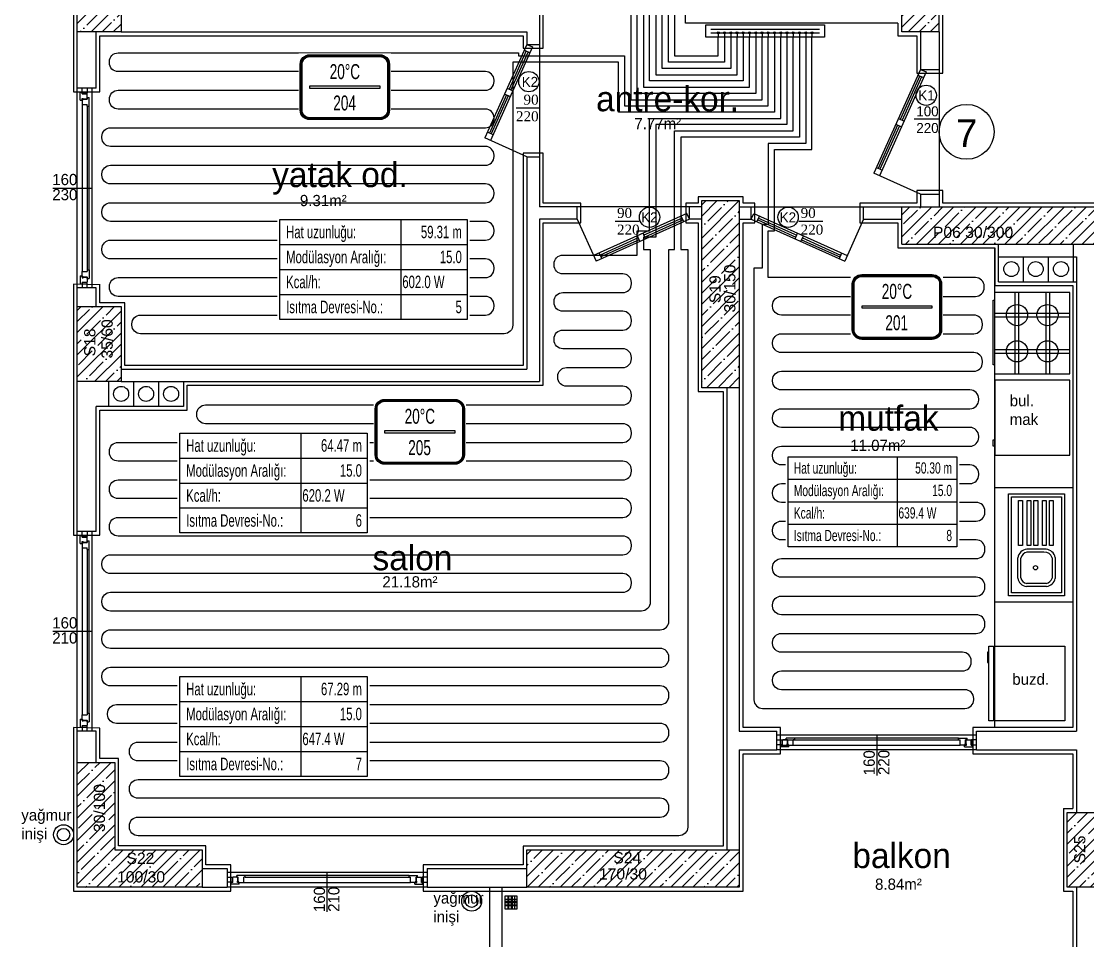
# Model space of a CAD drawing. Header units: centimetres. Extents: x 275281 to 287704, y -444050 to -441150.
# Drawn here: x 279555 to 280409, y -443594 to -442857 of the extents above; entities that cross this region are included whole.
import ezdxf
from ezdxf.enums import TextEntityAlignment as Align

# ---------------------------------------------------------------- set-up
doc = ezdxf.new("R2010")
doc.units = ezdxf.units.CM
for name, color, linetype in [('MKDU0', 50, 'CONTINUOUS'), ('ROTAS-ISITMA-ETIKET', 2, 'Continuous'), ('ROTAS-ISITMA-KOLLEKTOR', 1, 'Continuous'), ('ROTAS-ISITMA-MAHAL-ETIKET', 2, 'Continuous')]:
    doc.layers.add(name, color=color, linetype=linetype)
doc.layers.add('ROTAS-ISITMA-PEX', color=1, linetype='Continuous', lineweight=30)
doc.styles.add('arial_1_18', font='arial.ttf', dxfattribs={"height": 0.2})
doc.styles.add('ROTAS-YAZI', font='arial.ttf')
pattern_1 = [(45, (257949.839, -437638.89), (-8.838835, 8.838835), []), (45, (257958.678, -437638.89), (-8.838835, 8.838835), [15.625, -3.125, 0, -3.125])]

# ---------------------------------------------------------------- blocks, each defined once
blk = doc.blocks.new('ROTAS-YI-MAHAL')
at = {"color": 2, "extrusion": (0, 0, -1)}
for points in [[(35.71, -18.44), (35.71, 18.44, 0.414214), (28.21, 25.94), (-28.21, 25.94, 0.414214), (-35.71, 18.44), (-35.71, -18.44, 0.414214), (-28.21, -25.94), (28.21, -25.94, 0.414214)], [(34.21, -18.44), (34.21, 18.44, 0.414214), (28.21, 24.44), (-28.21, 24.44, 0.414214), (-34.21, 18.44), (-34.21, -18.44, 0.414214), (-28.21, -24.44), (28.21, -24.44, 0.414214)]]:
    blk.add_lwpolyline(points, format="xyb", close=True, dxfattribs=at)
at = {"color": 4, "extrusion": (0, 0, -1)}
for points in [[(35.21, -18.44), (35.21, 18.44, 0.414214), (28.21, 25.44), (-28.21, 25.44, 0.414214), (-35.21, 18.44), (-35.21, -18.44, 0.414214), (-28.21, -25.44), (28.21, -25.44, 0.414214)], [(34.71, -18.44), (34.71, 18.44, 0.414214), (28.21, 24.94), (-28.21, 24.94, 0.414214), (-34.71, 18.44), (-34.71, -18.44, 0.414214), (-28.21, -24.94), (28.21, -24.94, 0.414214)]]:
    blk.add_lwpolyline(points, format="xyb", close=True, dxfattribs=at)
at = {"color": 2, "extrusion": (0, 0, -1)}
blk.add_lwpolyline([(28.21, -0.75), (-28.21, -0.75), (-28.21, 0.75), (28.21, 0.75)], close=True, dxfattribs=at)
at = {"color": 4, "style": 'ROTAS-YAZI', "width": 0.65}
blk.add_attdef('DERECE', (-12.12, 6.47), '', height=12, dxfattribs=at)
at = {"color": 2, "style": 'ROTAS-YAZI', "width": 0.65, "flags": 1}
for tag in ['ALAN', 'MAHAL']:
    blk.add_attdef(tag, (0, 0), '', height=5, dxfattribs=at)
at = {"color": 1, "style": 'ROTAS-YAZI', "width": 0.65}
blk.add_attdef('NO', (-9.26, -18.64), '', height=12, dxfattribs=at)
blk = doc.blocks.new('ROTAS-YI-ETIKET')
at = {"color": 2}
for p, q in [((96.87, 0), (96.87, -80)), ((0, -20), (150, -20)), ((0, -40), (150, -40)), ((0, -60), (150, -60))]:
    blk.add_line(p, q, dxfattribs=at)
at = {"color": 2, "extrusion": (0, 0, -1)}
blk.add_lwpolyline([(-150, 0), (-150, -80), (0, -80), (0, 0)], close=True, dxfattribs=at)
at = {"color": 2, "style": 'ROTAS-YAZI', "width": 0.65}
for s, p in [('Hat uzunluğu:', (5, -10)), ('Modülasyon Aralığı:', (5, -30)), ('Kcal/h:', (5, -50)), ('Isıtma Devresi-No.:', (5, -70))]:
    blk.add_text(s, height=10, dxfattribs=at).set_placement(p, align=Align.MIDDLE_LEFT)
at = {"color": 2, "style": 'ROTAS-YAZI', "width": 0.65, "flags": 1}
for tag in ['ALAN', 'NO', 'DERECE', 'BORU', 'MAHAL']:
    blk.add_attdef(tag, (0, 0), '', height=5, dxfattribs=at)
at = {"color": 2, "style": 'ROTAS-YAZI', "width": 0.65}
for tag, p in [('UZ', (145.7, -14.93)), ('AR', (145.7, -34.94)), ('NO1', (145.7, -75.02))]:
    blk.add_attdef(tag, text='', height=10, dxfattribs=at).set_placement(p, align=Align.RIGHT)
blk.add_attdef('YER', (98.01, -54.93), '', height=10, dxfattribs=at)

msp = doc.modelspace()

# ---------------------------------------------------------------- hatches: boundary and pattern name
at = {"layer": 'MKDU0', "ltscale": 0.03}
h = msp.add_hatch(dxfattribs=at)
h.set_pattern_fill('ANSI35', color=8, scale=50, style=0)
h.set_pattern_definition(pattern_1)
h.paths.add_polyline_path([(280289.7, -442560.76), (280259.7, -442560.76), (280259.7, -442865.76), (280289.7, -442865.76)])
h.paths.add_polyline_path([(280282.51, -442837.16), (280282.51, -442768.19), (280268.54, -442768.19), (280268.54, -442837.16)], flags=24)
h = msp.add_hatch(dxfattribs=at)
h.set_pattern_fill('ANSI35', color=8, scale=50, style=0)
h.set_pattern_definition(pattern_1)
h.paths.add_polyline_path([(279634.7, -442805.76), (279599.7, -442805.76), (279599.7, -442865.76), (279634.7, -442865.76)])
h.paths.add_polyline_path([(279631.55, -442851.16), (279631.55, -442815.04), (279617.58, -442815.04), (279617.58, -442851.16)], flags=24)
h.paths.add_polyline_path([(279617.33, -442845.58), (279617.33, -442818.55), (279603.37, -442818.55), (279603.37, -442845.58)], flags=24)
h = msp.add_hatch(dxfattribs=at)
h.set_pattern_fill('ANSI35', color=8, scale=50, style=0)
h.set_pattern_definition(pattern_1)
h.paths.add_polyline_path([(280129.7, -443000.76), (280099.7, -443000.76), (280099.7, -443150.76), (280129.7, -443150.76)])
h.paths.add_polyline_path([(280129.06, -443092.76), (280129.06, -443049.65), (280115.09, -443049.65), (280115.09, -443092.76)], flags=24)
h.paths.add_polyline_path([(280117.27, -443085.31), (280117.27, -443058.28), (280103.31, -443058.28), (280103.31, -443085.31)], flags=24)
h = msp.add_hatch(dxfattribs=at)
h.set_pattern_fill('ANSI35', color=8, scale=50, style=0)
h.set_pattern_definition(pattern_1)
h.paths.add_polyline_path([(280559.7, -443035.76), (280559.7, -443005.76), (280259.7, -443005.76), (280259.7, -443035.76)])
h.paths.add_polyline_path([(280282.37, -443033.25), (280351.35, -443033.25), (280351.35, -443019.28), (280282.37, -443019.28)], flags=24)
h = msp.add_hatch(dxfattribs=at)
h.set_pattern_fill('ANSI35', color=8, scale=50, style=0)
h.set_pattern_definition(pattern_1)
h.paths.add_polyline_path([(279634.7, -443085.76), (279599.7, -443085.76), (279599.7, -443145.76), (279634.7, -443145.76)])
h.paths.add_polyline_path([(279630.54, -443129.66), (279630.54, -443093.54), (279616.57, -443093.54), (279616.57, -443129.66)], flags=24)
h.paths.add_polyline_path([(279616.66, -443127.89), (279616.66, -443100.87), (279602.7, -443100.87), (279602.7, -443127.89)], flags=24)
h = msp.add_hatch(dxfattribs=at)
h.set_pattern_fill('ANSI35', color=8, scale=50, style=0)
h.set_pattern_definition(pattern_1)
h.paths.add_polyline_path([(279629.7, -443450.76), (279599.7, -443450.76), (279599.7, -443550.76), (279699.7, -443550.76), (279699.7, -443520.76), (279629.7, -443520.76)])
h.paths.add_polyline_path([(279624.36, -443508.88), (279624.36, -443465.76), (279610.39, -443465.76), (279610.39, -443508.88)], flags=24)
h.paths.add_polyline_path([(279629.19, -443549.39), (279672.31, -443549.39), (279672.31, -443535.42), (279629.19, -443535.42)], flags=24)
h.paths.add_polyline_path([(279636.72, -443534.56), (279663.75, -443534.56), (279663.75, -443520.6), (279636.72, -443520.6)], flags=24)
h = msp.add_hatch(dxfattribs=at)
h.set_pattern_fill('ANSI35', color=8, scale=50, style=0)
h.set_pattern_definition(pattern_1)
h.paths.add_polyline_path([(280427.2, -443490.76), (280392.2, -443490.76), (280392.2, -443550.76), (280427.2, -443550.76)])
h.paths.add_polyline_path([(280422.3, -443537.64), (280422.3, -443501.52), (280408.33, -443501.52), (280408.33, -443537.64)], flags=24)
h.paths.add_polyline_path([(280409.23, -443533.99), (280409.23, -443506.97), (280395.27, -443506.97), (280395.27, -443533.99)], flags=24)
h = msp.add_hatch(dxfattribs=at)
h.set_pattern_fill('ANSI35', color=8, scale=50, style=0)
h.set_pattern_definition(pattern_1)
h.paths.add_polyline_path([(280129.7, -443520.76), (279959.7, -443520.76), (279959.7, -443550.76), (280129.7, -443550.76)])
h.paths.add_polyline_path([(280014.99, -443547.04), (280058.1, -443547.04), (280058.1, -443533.07), (280014.99, -443533.07)], flags=24)
h.paths.add_polyline_path([(280026.51, -443534.08), (280053.53, -443534.08), (280053.53, -443520.12), (280026.51, -443520.12)], flags=9)

# ---------------------------------------------------------------- linework, layer by layer
at = {"layer": 'MKDU0', "color": 8, "ltscale": 0.03}
for p, q in [((279596.7, -442805.76), (279596.7, -442865.76)), ((280292.7, -442865.76), (280292.7, -442810.76)), ((280086.7, -442858.76), (280086.7, -442832.76)), ((279969.7, -442845.76), (279969.7, -442875.76)), ((279972.7, -442865.76), (279972.7, -442850.76)), ((280256.7, -442858.74), (280086.7, -442858.74)), ((280256.7, -442858.74), (280256.7, -442868.76)), ((279596.7, -442865.76), (279596.7, -442913.76)), ((279599.7, -442910.76), (279599.7, -442865.76)), ((279614.7, -442910.76), (279614.7, -442865.76)), ((279617.7, -442913.76), (279617.7, -442868.76)), ((279617.7, -442868.76), (279634.7, -442868.76)), ((279634.7, -442865.76), (279959.7, -442865.76)), ((279634.7, -442868.76), (279956.7, -442868.76)), ((279956.7, -442868.76), (279956.7, -442878.76)), ((279959.7, -442865.76), (279959.7, -442875.76)), ((279972.7, -442878.76), (279972.7, -442865.76)), ((280256.7, -442868.76), (280271.7, -442868.76)), ((280271.7, -442868.76), (280271.7, -442898.76)), ((280274.7, -442865.76), (280274.7, -442895.76)), ((280289.7, -442865.76), (280289.7, -442895.76)), ((280292.7, -442898.76), (280292.7, -442865.76)), ((279959.7, -442875.76), (279926.06, -442950.65)), ((279964.26, -442877.81), (279930.62, -442952.69)), ((279956.7, -442878.76), (279972.7, -442878.76)), ((279959.7, -442875.76), (279969.7, -442875.76)), ((279959.7, -442875.76), (279964.26, -442877.81)), ((279969.7, -442875.76), (279969.7, -442965.76)), ((279959.14, -442880.99), (279945.39, -442911.59)), ((279960.58, -442881.64), (279946.83, -442912.24)), ((279957.65, -442880.32), (279962.21, -442882.37)), ((280274.7, -442895.76), (280237.32, -442978.97)), ((280274.7, -442895.76), (280289.7, -442895.76)), ((280274.7, -442895.76), (280279.26, -442897.81)), ((280289.7, -442895.76), (280289.7, -442995.76)), ((280279.26, -442897.81), (280241.88, -442981.01)), ((280274.14, -442900.99), (280258.52, -442935.75)), ((280275.58, -442901.64), (280259.96, -442936.4)), ((280271.7, -442898.76), (280292.7, -442898.76)), ((280272.65, -442900.32), (280277.21, -442902.37)), ((279614.7, -442910.76), (279599.7, -442910.76)), ((279599.7, -443070.76), (279599.7, -442910.76)), ((279603.71, -442914.76), (279603.71, -442910.76)), ((279607.71, -442910.76), (279607.71, -442914.76)), ((279611.51, -443070.76), (279611.51, -442910.76)), ((279943.9, -442910.92), (279948.47, -442912.97)), ((279596.7, -442913.76), (279617.7, -442913.76)), ((279602.11, -442920.46), (279602.11, -442914.06)), ((279602.11, -442914.06), (279603.51, -442914.06)), ((279602.11, -442920.46), (279603.51, -442920.46)), ((279603.51, -442915.26), (279603.51, -442914.06)), ((279603.51, -442915.26), (279607.71, -442915.26)), ((279603.51, -442920.46), (279603.51, -442918.96)), ((279603.51, -442918.96), (279604.51, -442918.96)), ((279603.51, -442919.56), (279604.01, -442919.56)), ((279603.51, -442919.56), (279603.51, -442923.96)), ((279607.71, -442914.76), (279603.71, -442914.76)), ((279604.01, -442919.86), (279604.01, -442919.56)), ((279604.01, -442919.86), (279604.51, -442919.86)), ((279604.51, -442919.26), (279604.51, -442918.96)), ((279604.51, -442919.26), (279607.71, -442919.26)), ((279604.51, -442919.56), (279607.71, -442919.56)), ((279604.51, -442919.86), (279604.51, -442919.56)), ((279607.71, -442919.26), (279607.71, -442915.26)), ((279607.71, -442918.36), (279609.11, -442918.36)), ((279607.71, -442918.36), (279607.71, -442919.56)), ((279609.11, -442925.16), (279609.11, -442918.36)), ((279943.34, -442916.15), (279929.59, -442946.75)), ((279944.78, -442916.8), (279931.03, -442947.4)), ((279941.86, -442915.49), (279946.42, -442917.53)), ((279603.51, -442923.96), (279603.51, -443057.56)), ((279603.51, -442923.96), (279607.71, -442923.96)), ((279607.71, -442925.16), (279607.71, -442923.96)), ((279607.71, -442925.16), (279607.71, -443056.36)), ((279607.71, -442925.16), (279609.11, -442925.16)), ((279609.11, -443056.36), (279609.11, -442925.16)), ((279950.92, -442926.5), (279969.7, -442926.5)), ((280257.04, -442935.08), (280261.6, -442937.13)), ((280289.7, -442935.65), (280269.7, -442935.65)), ((279932.67, -442948.13), (279928.11, -442946.08)), ((280256.47, -442940.31), (280240.85, -442975.07)), ((280257.91, -442940.96), (280242.29, -442975.72)), ((280254.99, -442939.65), (280259.55, -442941.69)), ((279959.7, -442965.76), (279926.06, -442950.65)), ((279972.7, -442962.76), (279956.7, -442962.76)), ((279956.7, -442962.76), (279956.7, -443132.76)), ((279972.7, -443002.76), (279972.7, -442962.76)), ((279959.7, -442965.76), (279959.7, -443135.76)), ((279959.7, -442965.76), (279969.7, -442965.76)), ((279969.7, -442965.76), (279969.7, -443005.76)), ((280274.7, -442995.76), (280237.32, -442978.97)), ((280243.93, -442976.45), (280239.37, -442974.4)), ((279580.07, -442990.76), (279611.51, -442990.76)), ((280132.7, -442997.76), (280096.7, -442997.76)), ((280096.7, -442997.76), (280096.7, -443002.76)), ((280132.7, -443002.76), (280132.7, -442997.76)), ((280292.7, -442992.76), (280271.7, -442992.76)), ((280271.7, -442992.76), (280271.7, -443002.76)), ((280274.7, -442995.76), (280274.7, -443005.76)), ((280274.7, -442995.76), (280289.7, -442995.76)), ((280289.7, -442995.76), (280289.7, -443005.76)), ((280292.7, -443002.76), (280292.7, -442992.76)), ((279999.86, -443005.76), (279969.7, -443005.76)), ((280002.86, -443002.76), (279972.7, -443002.76)), ((279999.86, -443015.76), (279999.86, -443005.76)), ((280089.86, -443005.76), (279999.86, -443005.76)), ((280002.86, -443018.76), (280002.86, -443002.76)), ((280096.7, -443002.76), (280086.86, -443002.76)), ((280086.86, -443002.76), (280086.86, -443018.76)), ((280099.7, -443005.76), (280089.86, -443005.76)), ((280089.86, -443015.76), (280089.86, -443005.76)), ((280129.7, -443005.76), (280139.2, -443005.76)), ((280142.2, -443002.76), (280132.7, -443002.76)), ((280139.2, -443015.76), (280139.2, -443005.76)), ((280139.2, -443005.76), (280229.2, -443005.76)), ((280142.2, -443018.76), (280142.2, -443002.76)), ((280259.7, -443002.76), (280226.2, -443002.76)), ((280226.2, -443002.76), (280226.2, -443018.76)), ((280229.2, -443005.76), (280259.7, -443005.76)), ((280229.2, -443015.76), (280229.2, -443005.76)), ((280271.7, -443002.76), (280259.7, -443002.76)), ((280526.7, -443002.76), (280292.7, -443002.76)), ((279969.7, -443015.76), (279969.7, -443145.76)), ((279999.86, -443015.76), (279969.7, -443015.76)), ((279999.86, -443015.76), (280014.98, -443049.41)), ((280087.81, -443011.2), (280012.93, -443044.85)), ((280089.86, -443015.76), (280014.98, -443049.41)), ((280083.99, -443014.89), (280053.39, -443028.64)), ((280085.3, -443017.81), (280083.25, -443013.25)), ((280089.86, -443015.76), (280087.81, -443011.2)), ((280099.7, -443015.76), (280089.86, -443015.76)), ((280129.7, -443015.76), (280139.2, -443015.76)), ((280139.2, -443015.76), (280141.25, -443011.2)), ((280139.2, -443015.76), (280214.08, -443049.41)), ((280141.25, -443011.2), (280216.13, -443044.85)), ((280143.76, -443017.81), (280145.81, -443013.25)), ((280145.08, -443014.89), (280175.68, -443028.64)), ((280229.2, -443015.76), (280214.08, -443049.41)), ((280229.2, -443015.76), (280259.7, -443015.76)), ((279972.7, -443148.76), (279972.7, -443018.76)), ((279972.7, -443018.76), (280002.86, -443018.76)), ((280049.53, -443017.62), (280030.21, -443017.62)), ((280084.64, -443016.33), (280054.04, -443030.08)), ((280086.86, -443018.76), (280096.7, -443018.76)), ((280096.7, -443018.76), (280096.7, -443153.76)), ((280132.7, -443153.76), (280132.7, -443018.76)), ((280132.7, -443018.76), (280142.2, -443018.76)), ((280144.43, -443016.33), (280175.03, -443030.08)), ((280196.55, -443017.62), (280177.23, -443017.62)), ((280226.2, -443018.76), (280256.7, -443018.76)), ((280256.7, -443018.76), (280256.7, -443038.76)), ((280048.83, -443030.69), (280018.23, -443044.44)), ((280049.47, -443032.13), (280018.88, -443045.88)), ((280050.14, -443033.61), (280048.09, -443029.05)), ((280054.7, -443031.56), (280052.65, -443027)), ((280174.36, -443031.56), (280176.41, -443027)), ((280178.92, -443033.61), (280180.97, -443029.05)), ((280179.59, -443032.13), (280210.19, -443045.88)), ((280180.24, -443030.69), (280210.84, -443044.44)), ((280256.7, -443038.76), (280334.2, -443038.76)), ((280334.2, -443038.76), (280334.2, -443068.76)), ((280334.26, -443422.76), (280334.26, -443038.76)), ((280337.2, -443065.76), (280337.2, -443035.76)), ((280337.2, -443065.76), (280337.2, -443035.76)), ((280337.2, -443065.76), (280337.2, -443035.76)), ((280337.2, -443065.76), (280337.2, -443035.76)), ((280397.2, -443065.76), (280397.2, -443035.76)), ((280017.49, -443042.8), (280019.54, -443047.36)), ((280211.57, -443042.8), (280209.52, -443047.36)), ((280337.2, -443045.76), (280399.7, -443045.76)), ((280357.2, -443065.76), (280357.2, -443045.76)), ((280377.2, -443065.76), (280377.2, -443045.76)), ((280399.7, -443045.76), (280399.7, -443425.76)), ((279603.51, -443057.56), (279607.71, -443057.56)), ((279603.51, -443061.96), (279603.51, -443057.56)), ((279607.71, -443056.36), (279607.71, -443057.56)), ((279607.71, -443056.36), (279609.11, -443056.36)), ((279609.11, -443056.36), (279609.11, -443063.16)), ((279602.11, -443061.06), (279602.11, -443067.46)), ((279602.11, -443061.06), (279603.51, -443061.06)), ((279603.51, -443061.06), (279603.51, -443062.56)), ((279603.51, -443061.96), (279604.01, -443061.96)), ((279603.51, -443062.56), (279604.51, -443062.56)), ((279603.51, -443066.26), (279603.51, -443067.46)), ((279603.51, -443066.26), (279607.71, -443066.26)), ((279603.71, -443066.76), (279603.71, -443070.76)), ((279607.71, -443066.76), (279603.71, -443066.76)), ((279604.01, -443061.66), (279604.51, -443061.66)), ((279604.01, -443061.66), (279604.01, -443061.96)), ((279604.51, -443061.66), (279604.51, -443061.96)), ((279604.51, -443061.96), (279607.71, -443061.96)), ((279604.51, -443062.26), (279604.51, -443062.56)), ((279604.51, -443062.26), (279607.71, -443062.26)), ((279607.71, -443063.16), (279607.71, -443061.96)), ((279607.71, -443062.26), (279607.71, -443066.26)), ((279607.71, -443063.16), (279609.11, -443063.16)), ((279607.71, -443070.76), (279607.71, -443066.76)), ((280337.2, -443065.76), (280399.7, -443065.76)), ((279596.7, -443067.76), (279596.7, -443085.76)), ((279617.73, -443068.26), (279596.7, -443067.76)), ((279599.7, -443085.76), (279599.7, -443070.76)), ((279614.7, -443070.76), (279599.7, -443070.76)), ((279602.11, -443067.46), (279603.51, -443067.46)), ((279614.7, -443085.76), (279614.7, -443070.76)), ((279617.7, -443082.76), (279617.7, -443067.76)), ((280334.2, -443068.76), (280396.7, -443068.76)), ((280334.25, -443139.54), (280334.26, -443074.54)), ((280394.26, -443074.54), (280334.26, -443074.54)), ((280350.35, -443074.54), (280350.34, -443139.54)), ((280353.35, -443074.54), (280353.34, -443139.54)), ((280375.16, -443074.54), (280375.16, -443139.54)), ((280378.16, -443074.54), (280378.16, -443139.54)), ((280394.25, -443139.54), (280394.26, -443074.54)), ((280396.7, -443068.76), (280396.7, -443422.76)), ((279637.7, -443082.76), (279617.7, -443082.76)), ((279637.7, -443132.76), (279637.7, -443082.76)), ((280332.96, -443122.4), (280332.97, -443080.64)), ((280332.97, -443080.64), (280334.26, -443080.64)), ((279596.7, -443085.76), (279596.7, -443145.76)), ((280334.25, -443090.96), (280394.25, -443090.96)), ((280334.25, -443093.96), (280394.25, -443093.96)), ((280332.96, -443132.4), (280332.96, -443122.4)), ((280334.25, -443120.11), (280394.25, -443120.12)), ((280334.25, -443123.11), (280394.25, -443123.12)), ((279956.7, -443132.76), (279637.7, -443132.76)), ((280334.25, -443132.4), (280332.96, -443132.4)), ((279634.7, -443135.76), (279959.7, -443135.76)), ((280334.25, -443139.54), (280394.25, -443139.54)), ((279596.7, -443145.76), (279596.7, -443268.76)), ((279599.7, -443265.76), (279599.7, -443145.76)), ((279624.7, -443145.76), (279624.7, -443165.76)), ((279634.7, -443145.76), (279969.7, -443145.76)), ((279644.7, -443145.76), (279644.7, -443165.76)), ((279664.7, -443145.76), (279664.7, -443165.76)), ((279684.7, -443145.76), (279684.7, -443165.76)), ((279687.7, -443168.76), (279687.7, -443148.76)), ((279687.7, -443148.76), (279972.7, -443148.76)), ((280119.7, -443150.76), (280119.7, -443520.76)), ((280129.7, -443150.76), (280129.7, -443425.76)), ((280334.26, -443144.6), (280334.25, -443204.6)), ((280394.26, -443144.61), (280334.26, -443144.6)), ((280394.25, -443204.61), (280394.26, -443144.61)), ((280096.7, -443153.76), (280116.7, -443153.76)), ((280116.7, -443153.76), (280116.7, -443517.76)), ((280132.7, -443422.76), (280132.7, -443153.76)), ((279614.7, -443265.76), (279614.7, -443165.76)), ((279684.7, -443165.76), (279614.7, -443165.76)), ((279617.7, -443268.76), (279617.7, -443168.76)), ((279617.7, -443168.76), (279687.7, -443168.76)), ((280332.96, -443197.47), (280332.96, -443192.48)), ((280332.96, -443192.48), (280334.25, -443192.48)), ((280334.25, -443197.47), (280332.96, -443197.47)), ((280334.25, -443204.6), (280394.25, -443204.61)), ((280334.26, -443230.65), (280396.7, -443230.65)), ((280345.1, -443317.46), (280345.1, -443235.65)), ((280345.1, -443235.65), (280390.1, -443235.65)), ((280390.1, -443235.65), (280390.1, -443317.46)), ((280347.6, -443314.96), (280347.6, -443238.15)), ((280347.6, -443238.15), (280387.6, -443238.15)), ((280353.31, -443277.05), (280353.31, -443241.01)), ((280353.31, -443241.01), (280356.31, -443241.01)), ((280356.31, -443241.01), (280356.31, -443277.05)), ((280360.06, -443277.05), (280360.06, -443241.01)), ((280360.06, -443241.01), (280363.06, -443241.01)), ((280363.06, -443241.01), (280363.06, -443277.05)), ((280365.62, -443277.05), (280365.62, -443241.01)), ((280365.62, -443241.01), (280368.62, -443241.01)), ((280368.62, -443241.01), (280368.62, -443277.05)), ((280372.37, -443277.05), (280372.37, -443241.01)), ((280372.37, -443241.01), (280375.37, -443241.01)), ((280375.37, -443241.01), (280375.37, -443277.05)), ((280377.93, -443277.05), (280377.93, -443241.01)), ((280377.93, -443241.01), (280380.93, -443241.01)), ((280380.93, -443241.01), (280380.93, -443277.05)), ((280387.6, -443238.15), (280387.6, -443314.96)), ((279596.7, -443268.76), (279617.7, -443268.76)), ((279614.7, -443265.76), (279599.7, -443265.76)), ((279599.7, -443425.76), (279599.7, -443265.76)), ((279602.11, -443275.46), (279602.11, -443269.06)), ((279602.11, -443269.06), (279603.51, -443269.06)), ((279603.51, -443270.26), (279603.51, -443269.06)), ((279603.51, -443270.26), (279607.71, -443270.26)), ((279603.71, -443269.76), (279603.71, -443265.76)), ((279607.71, -443269.76), (279603.71, -443269.76)), ((279607.71, -443265.76), (279607.71, -443269.76)), ((279607.71, -443274.26), (279607.71, -443270.26)), ((279611.51, -443425.76), (279611.51, -443265.76)), ((279602.11, -443275.46), (279603.51, -443275.46)), ((279603.51, -443275.46), (279603.51, -443273.96)), ((279603.51, -443273.96), (279604.51, -443273.96)), ((279603.51, -443274.56), (279604.01, -443274.56)), ((279603.51, -443274.56), (279603.51, -443278.96)), ((279603.51, -443278.96), (279603.51, -443412.56)), ((279603.51, -443278.96), (279607.71, -443278.96)), ((279604.01, -443274.86), (279604.01, -443274.56)), ((279604.01, -443274.86), (279604.51, -443274.86)), ((279604.51, -443274.26), (279604.51, -443273.96)), ((279604.51, -443274.26), (279607.71, -443274.26)), ((279604.51, -443274.56), (279607.71, -443274.56)), ((279604.51, -443274.86), (279604.51, -443274.56)), ((279607.71, -443273.36), (279609.11, -443273.36)), ((279607.71, -443273.36), (279607.71, -443274.56)), ((279607.71, -443280.16), (279607.71, -443278.96)), ((279607.71, -443280.16), (279607.71, -443411.36)), ((279607.71, -443280.16), (279609.11, -443280.16)), ((279609.11, -443280.16), (279609.11, -443273.36)), ((279609.11, -443411.36), (279609.11, -443280.16)), ((280356.31, -443277.05), (280353.31, -443277.05)), ((280375.34, -443279.97), (280359.91, -443279.97)), ((280363.06, -443277.05), (280360.06, -443277.05)), ((280368.62, -443277.05), (280365.62, -443277.05)), ((280375.37, -443277.05), (280372.37, -443277.05)), ((280380.93, -443277.05), (280377.93, -443277.05)), ((280352.6, -443303.18), (280352.6, -443286.81)), ((280355.1, -443302.94), (280355.1, -443287.05)), ((280373.62, -443282.47), (280359.91, -443282.47)), ((280380.1, -443286.86), (280380.1, -443303.12)), ((280382.6, -443286.58), (280382.6, -443303.41)), ((280375.7, -443309.96), (280359.55, -443309.96)), ((280375.49, -443307.46), (280359.76, -443307.46)), ((280396.7, -443322.46), (280334.26, -443322.46)), ((280390.1, -443317.46), (280345.1, -443317.46)), ((280387.6, -443314.96), (280347.6, -443314.96)), ((279580.07, -443345.76), (279611.51, -443345.76)), ((280329.42, -443362.34), (280328.34, -443362.34)), ((280328.34, -443362.34), (280328.34, -443370.66)), ((280329.43, -443417.57), (280329.42, -443357.57)), ((280329.42, -443357.57), (280333.27, -443357.57)), ((280329.42, -443370.66), (280329.42, -443362.34)), ((280333.27, -443357.57), (280333.27, -443417.57)), ((280334.25, -443362.57), (280333.27, -443362.57)), ((280334.26, -443417.57), (280334.25, -443357.57)), ((280334.25, -443357.57), (280390.41, -443357.57)), ((280390.41, -443357.57), (280390.41, -443417.57)), ((280328.34, -443370.66), (280329.42, -443370.66)), ((279602.11, -443416.06), (279602.11, -443422.46)), ((279602.11, -443416.06), (279603.51, -443416.06)), ((279603.51, -443412.56), (279607.71, -443412.56)), ((279603.51, -443416.96), (279603.51, -443412.56)), ((279603.51, -443416.06), (279603.51, -443417.56)), ((279603.51, -443416.96), (279604.01, -443416.96)), ((279604.01, -443416.66), (279604.51, -443416.66)), ((279604.01, -443416.66), (279604.01, -443416.96)), ((279604.51, -443416.66), (279604.51, -443416.96)), ((279604.51, -443416.96), (279607.71, -443416.96)), ((279607.71, -443411.36), (279607.71, -443412.56)), ((279607.71, -443411.36), (279609.11, -443411.36)), ((279607.71, -443418.16), (279607.71, -443416.96)), ((279609.11, -443411.36), (279609.11, -443418.16)), ((280334.26, -443412.57), (280333.27, -443412.57)), ((279617.73, -443423.26), (279596.7, -443422.76)), ((279596.7, -443422.76), (279596.7, -443450.73)), ((279602.11, -443422.46), (279603.51, -443422.46)), ((279603.51, -443417.56), (279604.51, -443417.56)), ((279603.51, -443421.26), (279603.51, -443422.46)), ((279603.51, -443421.26), (279607.71, -443421.26)), ((279603.71, -443421.76), (279603.71, -443425.76)), ((279607.71, -443421.76), (279603.71, -443421.76)), ((279604.51, -443417.26), (279604.51, -443417.56)), ((279604.51, -443417.26), (279607.71, -443417.26)), ((279607.71, -443417.26), (279607.71, -443421.26)), ((279607.71, -443418.16), (279609.11, -443418.16)), ((279607.71, -443425.76), (279607.71, -443421.76)), ((279617.73, -443447.73), (279617.73, -443423.26)), ((280162.7, -443422.76), (280132.7, -443422.76)), ((280162.7, -443443.76), (280162.7, -443422.76)), ((280396.7, -443422.76), (280316.7, -443422.76)), ((280316.7, -443422.76), (280316.7, -443443.76)), ((280333.27, -443417.57), (280329.43, -443417.57)), ((280390.41, -443417.57), (280334.26, -443417.57)), ((279599.7, -443450.73), (279599.7, -443425.76)), ((279614.7, -443425.76), (279599.7, -443425.76)), ((279614.7, -443450.73), (279614.7, -443425.76)), ((280129.7, -443425.76), (280159.7, -443425.76)), ((280159.7, -443440.76), (280159.7, -443425.76)), ((280319.7, -443428.95), (280159.7, -443428.95)), ((280159.7, -443432.76), (280163.7, -443432.76)), ((280163.7, -443432.76), (280163.7, -443436.76)), ((280164.2, -443432.76), (280305.3, -443432.76)), ((280168.2, -443432.76), (280164.2, -443432.76)), ((280164.2, -443436.96), (280164.2, -443432.76)), ((280305.3, -443431.36), (280167.3, -443431.36)), ((280167.3, -443432.76), (280167.3, -443431.36)), ((280174.1, -443431.36), (280167.3, -443431.36)), ((280167.3, -443432.76), (280168.5, -443432.76)), ((280168.2, -443435.96), (280168.2, -443432.76)), ((280168.5, -443435.96), (280168.5, -443432.76)), ((280172.9, -443436.96), (280172.9, -443432.76)), ((280174.1, -443432.76), (280172.9, -443432.76)), ((280174.1, -443432.76), (280174.1, -443431.36)), ((280239.7, -443428.95), (280239.7, -443461.27)), ((280305.3, -443432.76), (280305.3, -443431.36)), ((280305.3, -443431.36), (280312.1, -443431.36)), ((280305.3, -443432.76), (280306.5, -443432.76)), ((280306.5, -443436.96), (280306.5, -443432.76)), ((280312.1, -443432.76), (280310.9, -443432.76)), ((280310.9, -443435.96), (280310.9, -443432.76)), ((280311.2, -443432.76), (280315.2, -443432.76)), ((280311.2, -443435.96), (280311.2, -443432.76)), ((280312.1, -443432.76), (280312.1, -443431.36)), ((280315.2, -443436.96), (280315.2, -443432.76)), ((280319.7, -443432.76), (280315.7, -443432.76)), ((280315.7, -443432.76), (280315.7, -443436.76)), ((280319.7, -443440.76), (280319.7, -443425.76)), ((280319.7, -443425.76), (280399.7, -443425.76)), ((280129.7, -443440.76), (280129.7, -443520.76)), ((280129.7, -443440.76), (280159.7, -443440.76)), ((280163.7, -443436.76), (280159.7, -443436.76)), ((280319.7, -443440.76), (280159.7, -443440.76)), ((280163, -443436.96), (280306.5, -443436.96)), ((280163, -443438.36), (280163, -443436.96)), ((280164.2, -443436.96), (280163, -443436.96)), ((280169.4, -443438.36), (280163, -443438.36)), ((280168.2, -443435.96), (280167.9, -443435.96)), ((280167.9, -443436.96), (280167.9, -443435.96)), ((280169.4, -443436.96), (280167.9, -443436.96)), ((280168.8, -443435.96), (280168.5, -443435.96)), ((280168.8, -443436.46), (280168.5, -443436.46)), ((280168.5, -443436.96), (280168.5, -443436.46)), ((280168.5, -443436.96), (280172.9, -443436.96)), ((280168.8, -443436.46), (280168.8, -443435.96)), ((280169.4, -443438.36), (280169.4, -443436.96)), ((280310.9, -443436.96), (280306.5, -443436.96)), ((280310, -443438.36), (280310, -443436.96)), ((280310, -443436.96), (280311.5, -443436.96)), ((280310, -443438.36), (280316.4, -443438.36)), ((280310.6, -443436.46), (280310.6, -443435.96)), ((280310.6, -443435.96), (280310.9, -443435.96)), ((280310.6, -443436.46), (280310.9, -443436.46)), ((280310.9, -443436.96), (280310.9, -443436.46)), ((280311.2, -443435.96), (280311.5, -443435.96)), ((280311.5, -443436.96), (280311.5, -443435.96)), ((280315.2, -443436.96), (280316.4, -443436.96)), ((280315.7, -443436.76), (280319.7, -443436.76)), ((280316.4, -443438.36), (280316.4, -443436.96)), ((280319.7, -443440.76), (280399.7, -443440.76)), ((280399.7, -443440.76), (280399.7, -443490.76)), ((279596.7, -443450.73), (279596.7, -443553.76)), ((279632.7, -443447.73), (279617.73, -443447.73)), ((279632.7, -443517.58), (279632.7, -443447.73)), ((280132.7, -443553.76), (280132.7, -443443.76)), ((280132.7, -443443.76), (280162.7, -443443.76)), ((280316.7, -443443.76), (280396.7, -443443.76)), ((280396.7, -443443.76), (280396.7, -443487.76)), ((280389.2, -443487.76), (280389.2, -443553.76)), ((280389.2, -443487.76), (280396.7, -443487.76)), ((279702.7, -443517.58), (279632.7, -443517.58)), ((279702.7, -443532.76), (279702.7, -443517.58)), ((280116.7, -443517.76), (279956.7, -443517.76)), ((279956.7, -443517.76), (279956.7, -443532.76)), ((279699.7, -443535.76), (279719.7, -443535.76)), ((279722.7, -443532.76), (279702.7, -443532.76)), ((279719.7, -443535.76), (279719.7, -443550.76)), ((279722.7, -443553.76), (279722.7, -443532.76)), ((279956.7, -443532.76), (279876.7, -443532.76)), ((279876.7, -443532.76), (279876.7, -443553.76)), ((279879.7, -443535.76), (279959.7, -443535.76)), ((279879.7, -443535.76), (279879.7, -443550.76)), ((279879.7, -443538.95), (279719.7, -443538.95)), ((279719.7, -443538.95), (279719.7, -443550.76)), ((279719.7, -443542.76), (279723.7, -443542.76)), ((279723.7, -443542.76), (279723.7, -443546.76)), ((279724.2, -443546.96), (279724.2, -443542.76)), ((279728.2, -443542.76), (279724.2, -443542.76)), ((279734.1, -443541.36), (279727.3, -443541.36)), ((279727.3, -443542.76), (279727.3, -443541.36)), ((279727.3, -443542.76), (279728.5, -443542.76)), ((279728.2, -443545.96), (279728.2, -443542.76)), ((279728.5, -443545.96), (279728.5, -443542.76)), ((279734.1, -443542.76), (279732.9, -443542.76)), ((279732.9, -443546.96), (279732.9, -443542.76)), ((279865.3, -443541.36), (279734.1, -443541.36)), ((279734.1, -443542.76), (279734.1, -443541.36)), ((279734.1, -443542.76), (279865.3, -443542.76)), ((279799.7, -443570.4), (279799.7, -443538.95)), ((279865.3, -443542.76), (279865.3, -443541.36)), ((279865.3, -443541.36), (279872.1, -443541.36)), ((279865.3, -443542.76), (279866.5, -443542.76)), ((279866.5, -443546.96), (279866.5, -443542.76)), ((279872.1, -443542.76), (279870.9, -443542.76)), ((279870.9, -443545.96), (279870.9, -443542.76)), ((279871.2, -443542.76), (279875.2, -443542.76)), ((279871.2, -443545.96), (279871.2, -443542.76)), ((279872.1, -443542.76), (279872.1, -443541.36)), ((279875.2, -443546.96), (279875.2, -443542.76)), ((279879.7, -443542.76), (279875.7, -443542.76)), ((279875.7, -443542.76), (279875.7, -443546.76)), ((279879.7, -443538.95), (279879.7, -443550.76)), ((279699.7, -443550.76), (279719.7, -443550.76)), ((279723.7, -443546.76), (279719.7, -443546.76)), ((279879.7, -443550.76), (279719.7, -443550.76)), ((279724.2, -443546.96), (279723, -443546.96)), ((279723, -443548.36), (279723, -443546.96)), ((279729.4, -443548.36), (279723, -443548.36)), ((279727.9, -443546.96), (279727.9, -443545.96)), ((279728.2, -443545.96), (279727.9, -443545.96)), ((279729.4, -443546.96), (279727.9, -443546.96)), ((279728.8, -443545.96), (279728.5, -443545.96)), ((279728.5, -443546.96), (279728.5, -443546.46)), ((279728.8, -443546.46), (279728.5, -443546.46)), ((279728.5, -443546.96), (279732.9, -443546.96)), ((279728.8, -443546.46), (279728.8, -443545.96)), ((279729.4, -443548.36), (279729.4, -443546.96)), ((279732.9, -443546.96), (279866.5, -443546.96)), ((279870.9, -443546.96), (279866.5, -443546.96)), ((279870, -443548.36), (279870, -443546.96)), ((279870, -443546.96), (279871.5, -443546.96)), ((279870, -443548.36), (279876.4, -443548.36)), ((279870.6, -443546.46), (279870.6, -443545.96)), ((279870.6, -443545.96), (279870.9, -443545.96)), ((279870.6, -443546.46), (279870.9, -443546.46)), ((279870.9, -443546.96), (279870.9, -443546.46)), ((279871.2, -443545.96), (279871.5, -443545.96)), ((279871.5, -443546.96), (279871.5, -443545.96)), ((279875.2, -443546.96), (279876.4, -443546.96)), ((279875.7, -443546.76), (279879.7, -443546.76)), ((279876.4, -443548.36), (279876.4, -443546.96)), ((279879.7, -443550.76), (279959.7, -443550.76)), ((279929.7, -443550.76), (279929.7, -443670.76)), ((279939.7, -443550.76), (279939.7, -443660.76)), ((280399.7, -443550.76), (280399.7, -443660.76)), ((279596.7, -443553.76), (279699.7, -443553.76)), ((279699.7, -443553.76), (279722.7, -443553.76)), ((279876.7, -443553.76), (279959.7, -443553.76)), ((279951.98, -443557.89), (279941.98, -443557.89)), ((279941.98, -443557.89), (279941.98, -443567.89)), ((279951.98, -443557.89), (279941.98, -443557.89)), ((279941.98, -443557.89), (279941.98, -443567.89)), ((279941.98, -443560.36), (279951.98, -443560.36)), ((279941.98, -443561.89), (279951.98, -443561.89)), ((279944.45, -443557.89), (279944.45, -443567.89)), ((279944.98, -443557.89), (279944.98, -443567.89)), ((279947.06, -443557.89), (279947.06, -443567.89)), ((279947.98, -443557.89), (279947.98, -443567.89)), ((279949.68, -443557.89), (279949.68, -443567.89)), ((279951.98, -443567.89), (279951.98, -443557.89)), ((279951.98, -443567.89), (279951.98, -443557.89)), ((279959.7, -443553.76), (280132.7, -443553.76)), ((280389.2, -443553.76), (280396.7, -443553.76)), ((280396.7, -443553.76), (280396.7, -443657.76)), ((279941.98, -443562.89), (279951.98, -443562.89)), ((279941.98, -443564.89), (279951.98, -443564.89)), ((279941.98, -443565.42), (279951.98, -443565.42)), ((279941.98, -443567.89), (279951.98, -443567.89)), ((279941.98, -443567.89), (279951.98, -443567.89))]:
    msp.add_line(p, q, dxfattribs=at)
for points in [[(280259.7, -442865.76), (280259.7, -442560.76)], [(280289.7, -442865.76), (280289.7, -442560.76)], [(279599.7, -442865.76), (279599.7, -442805.76)], [(279634.7, -442805.76), (279634.7, -442865.76)], [(279634.7, -442865.76), (279599.7, -442865.76)], [(280289.7, -442865.76), (280259.7, -442865.76)], [(280099.7, -443150.76), (280099.7, -443000.76)], [(280099.7, -443000.76), (280129.7, -443000.76)], [(280129.7, -443000.76), (280129.7, -443150.76)], [(280259.7, -443035.76), (280259.7, -443005.76)], [(280259.7, -443005.76), (280559.7, -443005.76)], [(280259.7, -443035.76), (280559.7, -443035.76)], [(279599.7, -443145.76), (279599.7, -443085.76)], [(279599.7, -443085.76), (279634.7, -443085.76)], [(279634.7, -443085.76), (279634.7, -443145.76)], [(279634.7, -443145.76), (279599.7, -443145.76)], [(280129.7, -443150.76), (280099.7, -443150.76)], [(279599.7, -443550.76), (279599.7, -443450.76)], [(279599.7, -443450.76), (279629.7, -443450.76)], [(279629.7, -443450.76), (279629.7, -443520.76)], [(280392.2, -443550.76), (280392.2, -443490.76)], [(280392.2, -443490.76), (280427.2, -443490.76)], [(279629.7, -443520.76), (279699.7, -443520.76)], [(279699.7, -443520.76), (279699.7, -443550.76)], [(279959.7, -443550.76), (279959.7, -443520.76)], [(279959.7, -443520.76), (280129.7, -443520.76)], [(280129.7, -443520.76), (280129.7, -443550.76)], [(279699.7, -443550.76), (279599.7, -443550.76)], [(279929.7, -443550.76), (279929.7, -443651.25)], [(280129.7, -443550.76), (279959.7, -443550.76)], [(280427.2, -443550.76), (280392.2, -443550.76)]]:
    msp.add_lwpolyline(points, dxfattribs=at)
for centre, radius in [((279961.24, -442905.58), 8.14), ((280279.31, -442916.5), 8.14), ((280311.7, -442945.76), 22), ((280057.87, -443014.16), 8.14), ((280168.78, -443014.16), 8.14), ((280347.51, -443055.65), 6.03), ((280367.01, -443055.65), 6.03), ((280387.26, -443055.65), 6.03), ((280352.03, -443092.53), 8.48), ((280376.48, -443092.53), 8.48), ((280352.03, -443121.54), 8.48), ((280376.48, -443121.54), 8.48), ((279634.76, -443155.65), 6.03), ((279654.76, -443155.65), 6.03), ((279674.76, -443155.65), 6.03), ((280366.83, -443294.85), 1.68), ((279588.7, -443508.62), 8), ((279588.7, -443508.62), 5), ((279915.43, -443561.87), 8), ((279915.43, -443561.87), 5)]:
    msp.add_circle(centre, radius, dxfattribs=at)
for centre, radius, start, end in [((280360.85, -443288.3), 8.38, 96.41545, 169.7181), ((280374.4, -443288.3), 8.38, 11.85798, 83.58455), ((280360.85, -443288.3), 5.88, 96.41545, 167.71817), ((280374.4, -443288.3), 5.88, 14.16716, 97.66063), ((280360.85, -443301.68), 8.38, 190.2819, 261.08681), ((280360.85, -443301.68), 5.88, 192.28183, 259.35464), ((280374.4, -443301.68), 5.88, 280.64536, 345.83284), ((280374.4, -443301.68), 8.38, 278.91319, 348.14202)]:
    msp.add_arc(centre, radius, start, end, dxfattribs=at)
at = {"layer": 'ROTAS-ISITMA-KOLLEKTOR'}
for p, q in [((280106.88, -442863.5), (280193.88, -442863.5)), ((280106.88, -442866.5), (280193.88, -442866.5)), ((280112.88, -442866.5), (280112.88, -442870)), ((280117.88, -442866.5), (280117.88, -442870)), ((280122.88, -442866.5), (280122.88, -442870)), ((280127.88, -442866.5), (280127.88, -442870)), ((280132.88, -442866.5), (280132.88, -442870)), ((280137.88, -442866.5), (280137.88, -442870)), ((280142.88, -442866.5), (280142.88, -442870)), ((280147.88, -442866.5), (280147.88, -442870)), ((280152.88, -442866.5), (280152.88, -442870)), ((280157.88, -442866.5), (280157.88, -442870)), ((280162.88, -442866.5), (280162.88, -442870)), ((280167.88, -442866.5), (280167.88, -442870)), ((280172.88, -442866.5), (280172.88, -442870)), ((280177.88, -442866.5), (280177.88, -442870)), ((280182.88, -442866.5), (280182.88, -442870)), ((280187.88, -442866.5), (280187.88, -442870))]:
    msp.add_line(p, q, dxfattribs=at)
msp.add_lwpolyline([(280102.88, -442860), (280197.88, -442860), (280197.88, -442870), (280102.88, -442870)], close=True, dxfattribs=at)
for centre in [(280112.88, -442866.5), (280117.88, -442866.5), (280122.88, -442866.5), (280127.88, -442866.5), (280132.88, -442866.5), (280137.88, -442866.5), (280142.88, -442866.5), (280147.88, -442866.5), (280152.88, -442866.5), (280157.88, -442866.5), (280162.88, -442866.5), (280167.88, -442866.5), (280172.88, -442866.5), (280177.88, -442866.5), (280182.88, -442866.5), (280187.88, -442866.5)]:
    msp.add_circle(centre, 0.8, dxfattribs=at)
at = {"layer": 'ROTAS-ISITMA-PEX'}
for points in [[(280122.88, -442870), (280122.88, -442895), (280067.88, -442895), (280067.88, -442595)], [(280132.88, -442870), (280132.88, -442905), (280057.88, -442905), (280057.88, -442605)], [(280062.88, -442600), (280062.88, -442900), (280127.88, -442900), (280127.88, -442870)], [(280052.88, -442610), (280052.88, -442910), (280137.88, -442910), (280137.88, -442870)], [(280117.88, -442870), (280117.88, -442890), (280072.88, -442890), (280072.88, -442695)], [(280077.88, -442700), (280077.88, -442885), (280112.88, -442885), (280112.88, -442870)], [(280042.88, -442835), (280042.88, -442920), (280147.88, -442920), (280147.88, -442870)], [(280142.88, -442870), (280142.88, -442915), (280047.88, -442915), (280047.88, -442830)]]:
    msp.add_lwpolyline(points, dxfattribs=at)
for points in [[(280157.88, -442870), (280157.88, -442930), (280032.88, -442930), (280032.88, -442890), (279948.38, -442890), (279948.38, -442897.5), (279948.38, -443100.5, -0.414214), (279941.38, -443107.5), (279650.38, -443107.5, -0.414214), (279643.38, -443100.5), (279643.38, -443099.5, -0.414214), (279650.38, -443092.5), (279926.38, -443092.5, 0.414214), (279933.38, -443085.5), (279933.38, -443084.5, 0.414214), (279926.38, -443077.5), (279632.38, -443077.5, -0.414214), (279625.38, -443070.5), (279625.38, -443069.5, -0.414214), (279632.38, -443062.5), (279926.38, -443062.5, 0.414214), (279933.38, -443055.5), (279933.38, -443054.5, 0.414214), (279926.38, -443047.5), (279626.38, -443047.5, -0.414214), (279619.38, -443040.5), (279619.38, -443039.5, -0.414214), (279626.38, -443032.5), (279926.38, -443032.5, 0.414214), (279933.38, -443025.5), (279933.38, -443024.5, 0.414214), (279926.38, -443017.5), (279626.38, -443017.5, -0.414214), (279619.38, -443010.5), (279619.38, -443009.5, -0.414214), (279626.38, -443002.5), (279926.38, -443002.5, 0.414214), (279933.38, -442995.5), (279933.38, -442994.5, 0.414214), (279926.38, -442987.5), (279626.38, -442987.5, -0.414214), (279619.38, -442980.5), (279619.38, -442979.5, -0.414214), (279626.38, -442972.5), (279926.38, -442972.5, 0.414214), (279933.38, -442965.5), (279933.38, -442964.5, 0.414214), (279926.38, -442957.5), (279626.38, -442957.5, -0.414214), (279619.38, -442950.5), (279619.38, -442949.5, -0.414214), (279626.38, -442942.5), (279926.38, -442942.5, 0.414214), (279933.38, -442935.5), (279933.38, -442934.5, 0.414214), (279926.38, -442927.5), (279632.38, -442927.5, -0.414214), (279625.38, -442920.5), (279625.38, -442919.5, -0.414214), (279632.38, -442912.5), (279926.38, -442912.5, 0.414214), (279933.38, -442905.5), (279933.38, -442904.5, 0.414214), (279926.38, -442897.5), (279632.38, -442897.5, -0.414214), (279625.38, -442890.5), (279625.38, -442889.5, -0.414214), (279632.38, -442882.5), (279933.38, -442882.5), (279952.88, -442882.5), (279952.88, -442885), (280037.88, -442885), (280037.88, -442925), (280152.88, -442925), (280152.88, -442870)], [(280167.88, -442870), (280167.88, -442940), (280062.88, -442940), (280062.88, -443030), (280052.88, -443030), (280052.88, -443040), (280058.38, -443040), (280058.38, -443044.5), (280058.38, -443322.5, -0.414214), (280051.38, -443329.5), (279626.38, -443329.5, -0.414214), (279619.38, -443322.5), (279619.38, -443321.5, -0.414214), (279626.38, -443314.5), (280036.38, -443314.5, 0.414214), (280043.38, -443307.5), (280043.38, -443306.5, 0.414214), (280036.38, -443299.5), (279626.38, -443299.5, -0.414214), (279619.38, -443292.5), (279619.38, -443291.5, -0.414214), (279626.38, -443284.5), (280036.38, -443284.5, 0.414214), (280043.38, -443277.5), (280043.38, -443276.5, 0.414214), (280036.38, -443269.5), (279632.38, -443269.5, -0.414214), (279625.38, -443262.5), (279625.38, -443261.5, -0.414214), (279632.38, -443254.5), (280036.38, -443254.5, 0.414214), (280043.38, -443247.5), (280043.38, -443246.5, 0.414214), (280036.38, -443239.5), (279632.38, -443239.5, -0.414214), (279625.38, -443232.5), (279625.38, -443231.5, -0.414214), (279632.38, -443224.5), (280036.38, -443224.5, 0.414214), (280043.38, -443217.5), (280043.38, -443216.5, 0.414214), (280036.38, -443209.5), (279632.38, -443209.5, -0.414214), (279625.38, -443202.5), (279625.38, -443201.5, -0.414214), (279632.38, -443194.5), (280036.38, -443194.5, 0.414214), (280043.38, -443187.5), (280043.38, -443186.5, 0.414214), (280036.38, -443179.5), (279702.38, -443179.5, -0.414214), (279695.38, -443172.5), (279695.38, -443171.5, -0.414214), (279702.38, -443164.5), (280036.38, -443164.5, 0.414214), (280043.38, -443157.5), (280043.38, -443156.5, 0.414214), (280036.38, -443149.5), (279991.38, -443149.5, -0.414214), (279984.38, -443142.5), (279984.38, -443141.5, -0.414214), (279991.38, -443134.5), (280036.38, -443134.5, 0.414214), (280043.38, -443127.5), (280043.38, -443126.5, 0.414214), (280036.38, -443119.5), (279988.38, -443119.5, -0.414214), (279981.38, -443112.5), (279981.38, -443111.5, -0.414214), (279988.38, -443104.5), (280036.38, -443104.5, 0.414214), (280043.38, -443097.5), (280043.38, -443096.5, 0.414214), (280036.38, -443089.5), (279988.38, -443089.5, -0.414214), (279981.38, -443082.5), (279981.38, -443081.5, -0.414214), (279988.38, -443074.5), (280036.38, -443074.5, 0.414214), (280043.38, -443067.5), (280043.38, -443066.5, 0.414214), (280036.38, -443059.5), (279988.38, -443059.5, -0.414214), (279981.38, -443052.5), (279981.38, -443051.5, -0.414214), (279988.38, -443044.5), (280043.38, -443044.5), (280047.88, -443044.5), (280047.88, -443025), (280057.88, -443025), (280057.88, -442935), (280162.88, -442935), (280162.88, -442870)], [(280177.88, -442870), (280177.88, -442950), (280082.88, -442950), (280082.88, -443040), (280088.38, -443040), (280088.38, -443044.5), (280088.38, -443502.5, -0.414214), (280081.38, -443509.5), (279648.38, -443509.5, -0.414214), (279641.38, -443502.5), (279641.38, -443501.5, -0.414214), (279648.38, -443494.5), (280066.38, -443494.5, 0.414214), (280073.38, -443487.5), (280073.38, -443486.5, 0.414214), (280066.38, -443479.5), (279648.38, -443479.5, -0.414214), (279641.38, -443472.5), (279641.38, -443471.5, -0.414214), (279648.38, -443464.5), (280066.38, -443464.5, 0.414214), (280073.38, -443457.5), (280073.38, -443456.5, 0.414214), (280066.38, -443449.5), (279648.38, -443449.5, -0.414214), (279641.38, -443442.5), (279641.38, -443441.5, -0.414214), (279648.38, -443434.5), (280066.38, -443434.5, 0.414214), (280073.38, -443427.5), (280073.38, -443426.5, 0.414214), (280066.38, -443419.5), (279630.98, -443419.5, -0.414214), (279623.98, -443412.5), (279623.98, -443411.5, -0.414214), (279630.98, -443404.5), (280066.38, -443404.5, 0.414214), (280073.38, -443397.5), (280073.38, -443396.5, 0.414214), (280066.38, -443389.5), (279626.38, -443389.5, -0.414214), (279619.38, -443382.5), (279619.38, -443381.5, -0.414214), (279626.38, -443374.5), (280066.38, -443374.5, 0.414214), (280073.38, -443367.5), (280073.38, -443366.5, 0.414214), (280066.38, -443359.5), (279626.38, -443359.5, -0.414214), (279619.38, -443352.5), (279619.38, -443351.5, -0.414214), (279626.38, -443344.5), (280066.38, -443344.5, 0.414214), (280073.38, -443337.5), (280073.38, -443044.5), (280073.38, -443040), (280077.88, -443040), (280077.88, -442945), (280172.88, -442945), (280172.88, -442870)], [(280182.88, -442870), (280182.88, -442955), (280152.88, -442955), (280152.88, -443020), (280147.88, -443020), (280147.88, -443055), (280141.38, -443055), (280141.38, -443062.5), (280141.38, -443400.5, 0.414214), (280148.38, -443407.5), (280310.38, -443407.5, 0.414214), (280317.38, -443400.5), (280317.38, -443399.5, 0.414214), (280310.38, -443392.5), (280163.38, -443392.5, -0.414214), (280156.38, -443385.5), (280156.38, -443384.5, -0.414214), (280163.38, -443377.5), (280308.38, -443377.5, 0.414214), (280315.38, -443370.5), (280315.38, -443369.5, 0.414214), (280308.38, -443362.5), (280163.38, -443362.5, -0.414214), (280156.38, -443355.5), (280156.38, -443354.5, -0.414214), (280163.38, -443347.5), (280319.38, -443347.5, 0.414214), (280326.38, -443340.5), (280326.38, -443339.5, 0.414214), (280319.38, -443332.5), (280163.38, -443332.5, -0.414214), (280156.38, -443325.5), (280156.38, -443324.5, -0.414214), (280163.38, -443317.5), (280319.38, -443317.5, 0.414214), (280326.38, -443310.5), (280326.38, -443309.5, 0.414214), (280319.38, -443302.5), (280163.38, -443302.5, -0.414214), (280156.38, -443295.5), (280156.38, -443294.5, -0.414214), (280163.38, -443287.5), (280319.38, -443287.5, 0.414214), (280326.38, -443280.5), (280326.38, -443279.5, 0.414214), (280319.38, -443272.5), (280163.38, -443272.5, -0.414214), (280156.38, -443265.5), (280156.38, -443264.5, -0.414214), (280163.38, -443257.5), (280319.38, -443257.5, 0.414214), (280326.38, -443250.5), (280326.38, -443249.5, 0.414214), (280319.38, -443242.5), (280163.38, -443242.5, -0.414214), (280156.38, -443235.5), (280156.38, -443234.5, -0.414214), (280163.38, -443227.5), (280314.38, -443227.5, 0.414214), (280321.38, -443220.5), (280321.38, -443219.5, 0.414214), (280314.38, -443212.5), (280163.38, -443212.5, -0.414214), (280156.38, -443205.5), (280156.38, -443204.5, -0.414214), (280163.38, -443197.5), (280314.38, -443197.5, 0.414214), (280321.38, -443190.5), (280321.38, -443189.5, 0.414214), (280314.38, -443182.5), (280163.38, -443182.5, -0.414214), (280156.38, -443175.5), (280156.38, -443174.5, -0.414214), (280163.38, -443167.5), (280314.38, -443167.5, 0.414214), (280321.38, -443160.5), (280321.38, -443159.5, 0.414214), (280314.38, -443152.5), (280163.38, -443152.5, -0.414214), (280156.38, -443145.5), (280156.38, -443144.5, -0.414214), (280163.38, -443137.5), (280317.38, -443137.5, 0.414214), (280324.38, -443130.5), (280324.38, -443129.5, 0.414214), (280317.38, -443122.5), (280163.38, -443122.5, -0.414214), (280156.38, -443115.5), (280156.38, -443114.5, -0.414214), (280163.38, -443107.5), (280317.38, -443107.5, 0.414214), (280324.38, -443100.5), (280324.38, -443099.5, 0.414214), (280317.38, -443092.5), (280163.38, -443092.5, -0.414214), (280156.38, -443085.5), (280156.38, -443084.5, -0.414214), (280163.38, -443077.5), (280318.77, -443077.5, 0.414214), (280325.77, -443070.5), (280325.77, -443069.5, 0.414214), (280318.77, -443062.5), (280156.38, -443062.5), (280152.88, -443062.5), (280152.88, -443025), (280157.88, -443025), (280157.88, -442960), (280187.88, -442960), (280187.88, -442870)]]:
    msp.add_lwpolyline(points, format="xyb", dxfattribs=at)

# ---------------------------------------------------------------- texts
at = {"layer": 'MKDU0', "color": 8, "ltscale": 0.03, "style": 'arial_1_18'}
for s, height, p in [('7', 22, (280303.2, -442957.87)), ('P06 30/300', 9, (280284.7, -443030.76)), ('S22', 9, (279639.05, -443532.08)), ('S24', 9, (280028.84, -443531.6)), ('170/30', 9, (280017.32, -443544.55)), ('100/30', 9, (279631.52, -443546.9))]:
    msp.add_text(s, height=height, dxfattribs=at).set_placement(p)
at = {"layer": 'MKDU0', "color": 8, "ltscale": 0.03}
for s, p in [('160', (279579.64, -442988.46)), ('230', (279579.66, -443000.53)), ('160', (279579.64, -443343.46)), ('210', (279579.66, -443355.53))]:
    msp.add_text(s, height=9, dxfattribs=at).set_placement(p)
at = {"layer": 'MKDU0', "color": 8, "ltscale": 0.03, "style": 'arial_1_18'}
for s, p in [('30/150', (280126.57, -443090.43)), ('S19', (280114.79, -443082.98)), ('35/60', (279628.05, -443127.33)), ('S18', (279614.18, -443125.57)), ('30/100', (279621.88, -443506.55)), ('S25', (280406.75, -443531.66))]:
    msp.add_text(s, height=9, rotation=90, dxfattribs=at).set_placement(p)
at = {"layer": 'MKDU0', "color": 8, "ltscale": 0.03}
for s, p in [('160', (280238.14, -443461.06)), ('220', (280249.88, -443460.81)), ('160', (279798.02, -443570.6)), ('210', (279809.53, -443570.42))]:
    msp.add_text(s, height=9, rotation=90, dxfattribs=at).set_placement(p)
at = {"layer": 'MKDU0', "color": 8, "ltscale": 0.03, "char_height": 8}
for s, insert, width, attachment_point in [('K2', (279968.6, -442909.74), 23.8917, 9), ('K1', (280286.1, -442912.58), 23.8917, 3), ('{\\fTimes New Roman|b0|i0|c162|p18;90\\P220}', (279969.03, -442937.45), 23.5115, 9), ('100\\P220', (280271.42, -442946.79), 23.5115, 7), ('{\\fTimes New Roman|b0|i0|c162|p18;90\\P220}', (280031.78, -443006.73), 23.5115, 1), ('{\\fTimes New Roman|b0|i0|c162|p18;90\\P220}', (280178.8, -443006.73), 23.5115, 1), ('K2', (280051.15, -443010.24), 23.8917, 1), ('K2', (280162.06, -443010.24), 23.8917, 1)]:
    msp.add_mtext(s, dxfattribs=dict(at, insert=insert, width=width, attachment_point=attachment_point))
at = {"layer": 'MKDU0', "color": 8, "ltscale": 0.03}
for s, width, insert, char_height, attachment_point in [('antre-kor.', 237.6489, (280129.49, -442909.27), 20, 3), ('7.77m²', 64.7169, (280045.7, -442934.64), 9, 1), ('yatak od.', 237.6489, (279864.25, -442970.05), 20, 3), ('9.31m²', 64.7169, (279777.92, -442996.27), 9, 1), ('bul. mak', 34.8146, (280346.23, -443180.64), 9, 7), ('mutfak', 237.6489, (280289.19, -443165.07), 20, 3), ('11.07m²', 64.7169, (280218.55, -443192.32), 9, 1), ('salon', 237.6489, (279900, -443276.87), 20, 3), ('21.18m²', 64.7169, (279843.94, -443301.65), 9, 1), ('buzd.', 34.8146, (280377.68, -443379.6), 9, 3), ('yağmur\\Pinişi', 115.95, (279554.85, -443515.14), 9, 7), ('balkon', 237.6489, (280299.02, -443515.34), 20, 3), ('8.84m²', 64.7169, (280238.37, -443543.78), 9, 1), ('yağmur\\Pinişi', 115.95, (279884.79, -443581.59), 9, 7)]:
    msp.add_mtext_dynamic_manual_height_columns(s, width=width, gutter_width=45, heights=[0], dxfattribs=dict(at, insert=insert, char_height=char_height, attachment_point=attachment_point))

# ---------------------------------------------------------------- next in the draw order: wipeouts: each hides what was drawn before it
for points in [[(279776.88, -442937), (279850.88, -442937), (279850.88, -442883), (279776.88, -442883)], [(279759.88, -443098), (279913.88, -443098), (279913.88, -443014), (279759.88, -443014)], [(280218.88, -443113), (280292.88, -443113), (280292.88, -443059), (280218.88, -443059)], [(279836.88, -443213), (279910.88, -443213), (279910.88, -443159), (279836.88, -443159)], [(280166.88, -443280), (280305.88, -443280), (280305.88, -443204), (280166.88, -443204)], [(279679.87, -443464), (279833.87, -443464), (279833.87, -443380), (279679.87, -443380)]]:
    msp.add_wipeout(points)

# ---------------------------------------------------------------- next in the draw order: block references
at = {"layer": 'ROTAS-ISITMA-ETIKET'}
for p, values in [((279761.88, -443016), {'UZ': '59.31 m', 'AR': '15.0', 'NO1': '5', 'YER': '602.0 W'}), ((279681.87, -443382), {'UZ': '67.29 m', 'AR': '15.0', 'NO1': '7', 'YER': '647.4 W'})]:
    msp.add_blockref('ROTAS-YI-ETIKET', p, dxfattribs=at).add_auto_attribs(values)
at = {"layer": 'ROTAS-ISITMA-ETIKET', "xscale": 0.9, "yscale": 0.9}
msp.add_blockref('ROTAS-YI-ETIKET', (280168.88, -443206), dxfattribs=at).add_auto_attribs({'UZ': '50.30 m', 'AR': '15.0', 'NO1': '8', 'YER': '639.4 W'})
at = {"layer": 'ROTAS-ISITMA-MAHAL-ETIKET'}
for p, values in [((279813.88, -442910), {'DERECE': '20%%DC', 'NO': '204'}), ((280255.88, -443086), {'DERECE': '20%%DC', 'NO': '201'}), ((279873.88, -443186), {'DERECE': '20%%DC', 'NO': '205'})]:
    msp.add_blockref('ROTAS-YI-MAHAL', p, dxfattribs=at).add_auto_attribs(values)

# ---------------------------------------------------------------- next in the draw order: wipeouts: each hides what was drawn before it
msp.add_wipeout([(279679.88, -443269), (279833.88, -443269), (279833.88, -443185), (279679.88, -443185)])

# ---------------------------------------------------------------- next in the draw order: block references
at = {"layer": 'ROTAS-ISITMA-ETIKET'}
msp.add_blockref('ROTAS-YI-ETIKET', (279681.88, -443187), dxfattribs=at).add_auto_attribs({'UZ': '64.47 m', 'AR': '15.0', 'NO1': '6', 'YER': '620.2 W'})

doc.saveas('drawing.dxf')
